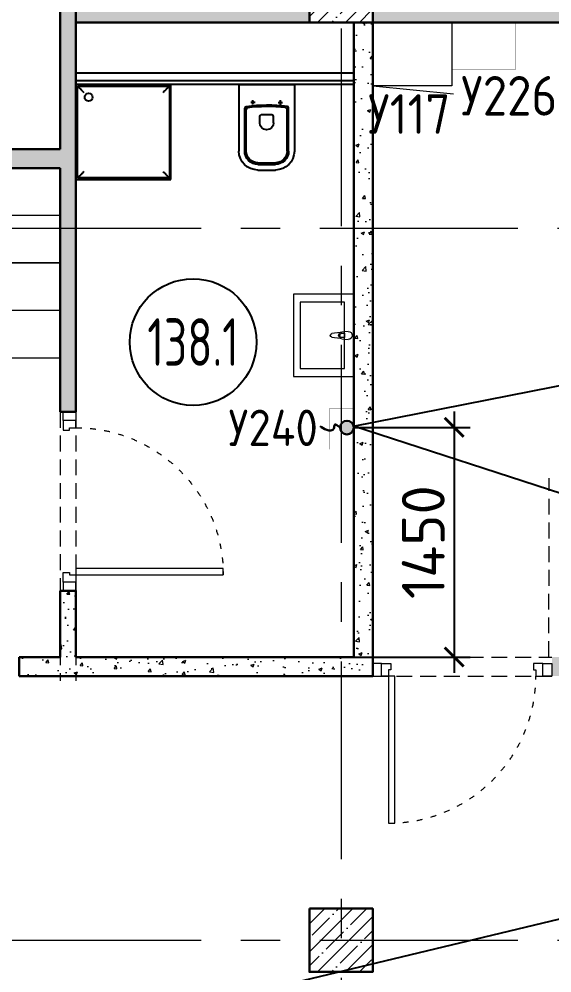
# Model space of a CAD drawing. Header units: millimetres. Extents: x -8417289 to 9420486, y 0 to 166066.
# Drawn here: x -208267 to -204902, y 94394 to 100422 of the extents above; entities that cross this region are included whole.
import ezdxf
from ezdxf import colors
from ezdxf.entities.mleader import LeaderData, LeaderLine
from ezdxf.enums import TextEntityAlignment as Align
from ezdxf.math import Vec2, Vec3

# ---------------------------------------------------------------- set-up
doc = ezdxf.new("R2010")
doc.units = ezdxf.units.MM
doc.header["$MEASUREMENT"] = 0
doc.header["$PDMODE"] = 3
doc.header["$PDSIZE"] = -4
for name, pattern in [('ACAD_ISO03W100', [30, 12, -18]), ('ADSK_Штриховая_ш2 п1', [3, 2, -1]), ('CENTER', [2, 1.25, -0.25, 0.25, -0.25])]:
    doc.linetypes.add(name, pattern=pattern)
doc.layers.get('0').update_dxf_attribs({"color": 250, "lineweight": 9})
doc.layers.get('Defpoints').update_dxf_attribs({"color": 6})
for name, color, linetype, lineweight in [('_АР ТЕКСТ', 250, 'Continuous', 25), ('АР_Двери', 175, 'Continuous', 18), ('АР_Колонны', 250, 'Continuous', 30), ('АР_Колонны Штрих', 250, 'Continuous', 5), ('АР_Маркер экспликации', 239, 'Continuous', 13), ('АР_Номер помещения', 1, 'Continuous', 25), ('АР_Оси', 195, 'Continuous', 9), ('АР_Перегородки газоблок', 165, 'Continuous', 30), ('АР_Перегородки газоблок_Штрих', 165, 'Continuous', 5), ('АР_тонкая линия', 250, 'Continuous', 0), ('ТХ_мебель передв', 250, 'Continuous', 13), ('ТХ_ОСНОВНОЙ', 103, 'Continuous', 25)]:
    doc.layers.add(name, color=color, linetype=linetype, lineweight=lineweight)
for name, color, linetype in [('ТХ_мебель передв_поз', 251, 'Continuous'), ('ТХ_обор_бытовое', 14, 'Continuous'), ('ТХ_обор_бытовое_поз', 14, 'Continuous'), ('ТХ_привязки ЭО', 96, 'Continuous'), ('ТХ_привязки_ЭО', 96, 'Continuous'), ('ТХ_розетки ЭО', 86, 'Continuous'), ('ТХ_сантехника', 253, 'Continuous')]:
    doc.layers.add(name, color=color, linetype=linetype)
doc.styles.add('ISOCPEUR', font='isocpeur.TTF')
doc.styles.add('ISOCPEUR_1', font='isocpeur.TTF', dxfattribs={"width": 0.9, "height": 250})
doc.dimstyles.new('R_100', dxfattribs={"dimtxt": 270, "dimasz": 120, "dimexe": 100, "dimexo": 0, "dimgap": 60, "dimtad": 1, "dimdec": 0, "dimrnd": 50, "dimzin": 0, "dimdsep": 46, "dimtxsty": 'ISOCPEUR', "dimblk": 'ARCHTICK', "dimcen": 0, "dimdle": 100, "dimclrd": 256, "dimclre": 256, "dimclrt": 256, "dimadec": 0, "dimazin": 0, "dimtfac": 2, "dimtdec": 0, "dimtofl": 0, "dimtmove": 1, "dimatfit": 3, "dimfxl": 1, "dimtvp": 3, "dimtolj": 1, "dimtzin": 0, "dimarcsym": 0})
pattern_1 = [(50, (0, 0), (215.17805, -18.82564), [22.5, -247.5]), (355, (0, 0), (-41.6254, 225.65764), [18, -198]), (100.45144, (17.93, -1.57), (173.55265, 206.832), [19.12206, -210.34263]), (46.1842, (0, 60), (320.1724, -49.65578), [33.75, -371.25]), (96.63564, (26.68, 55.86), (280.3986, 292.2356), [28.6831, -315.51413]), (351.18416, (0, 60), (280.3986, 292.2356), [27, -297]), (21, (30, 45), (179.07212, -120.78567), [22.5, -247.5]), (326, (30, 45), (72.9946, 217.54501), [18, -198]), (71.45144, (44.92, 34.93), (252.06671, 96.75935), [19.12206, -210.34263]), (37.5, (0, 0), (3.647957, 99.868156), [0, -195.6, 0, -201, 0, -198.75]), (7.5, (0, 0), (78.92086, 118.323514), [0, -114.6, 0, -191.1, 0, -75.75]), (327.5, (-66.9, 0), (160.14673, -6.766462), [0, -75, 0, -234, 0, -310.5]), (317.5, (-96.9, 0), (174.95585, 30.031495), [0, -97.5, 0, -155.4, 0, -220.5])]

# ---------------------------------------------------------------- blocks, each defined once
blk = doc.blocks.new('*U1001')
blk.add_lwpolyline([(100, 80), (100, 1010), (140, 1010), (140, 80)], close=True)
for points in [[(0, 0), (0, 80), (55, 80), (55, 0), (0, 0)], [(55, 80), (55, 0), (115, 0), (115, 40), (100, 40), (100, 80), (55, 80)], [(1075, 80), (1075, 0), (1015, 0), (1015, 40), (1030, 40), (1030, 80), (1075, 80)], [(1130, 0), (1130, 80), (1075, 80), (1075, 0), (1130, 0)]]:
    blk.add_lwpolyline(points)
at = {"linetype": 'ACAD_ISO03W100', "ltscale": 3}
blk.add_arc((100, 80), 930, 0, 90, dxfattribs=at)
blk = doc.blocks.new('*U1018')
blk.add_lwpolyline([(-100, 80), (-100, 1010), (-140, 1010), (-140, 80)], close=True)
for points in [[(-1130, 0), (-1130, 80), (-1075, 80), (-1075, 0), (-1130, 0)], [(-1075, 80), (-1075, 0), (-1015, 0), (-1015, 40), (-1030, 40), (-1030, 80), (-1075, 80)], [(-55, 80), (-55, 0), (-115, 0), (-115, 40), (-100, 40), (-100, 80), (-55, 80)], [(0, 0), (0, 80), (-55, 80), (-55, 0), (0, 0)]]:
    blk.add_lwpolyline(points)
at = {"linetype": 'ACAD_ISO03W100', "ltscale": 3}
blk.add_arc((-100, 80), 930, 90, 180, dxfattribs=at)
blk = doc.blocks.new('Из_буфера30949')
for p, q in [((-600, 0), (-600, 600)), ((-600, 600), (0, 600)), ((-590, 590), (-590, 10)), ((-10, 590), (-590, 590)), ((-10, 10), (-10, 590)), ((0, 600), (0, 0)), ((0, 0), (-600, 0)), ((-590, 10), (-10, 10))]:
    blk.add_line(p, q)
for start, end in [(90, 270), (270, 90)]:
    blk.add_arc((-80, 80), 25, start, end)
for points, knots in [([(-550, 550), (-553.5, 553.6), (-558.7, 558.7), (-565.4, 565.3), (-569.3, 569.3), (-572.2, 572.2), (-575.1, 575.1), (-577.7, 577.7), (-580.1, 580.1), (-582.3, 582.3), (-584.7, 584.7), (-587.1, 587.1), (-589.3, 589.3), (-590, 590), (-590, 590)], [0, 0, 0, 0, 0.166667, 0.25, 0.333333, 0.375, 0.416667, 0.5, 0.541667, 0.583333, 0.666667, 0.75, 0.833333, 1, 1, 1, 1]), ([(-50, 550), (-46.4, 553.5), (-41.3, 558.7), (-34.7, 565.4), (-30.7, 569.3), (-27.8, 572.2), (-24.9, 575.1), (-22.3, 577.7), (-19.9, 580.1), (-17.7, 582.3), (-15.3, 584.7), (-12.9, 587.1), (-10.7, 589.3), (-10, 590), (-10, 590)], [0, 0, 0, 0, 0.166667, 0.25, 0.333333, 0.375, 0.416667, 0.5, 0.541667, 0.583333, 0.666667, 0.75, 0.833333, 1, 1, 1, 1]), ([(-550, 50), (-553.6, 46.5), (-558.7, 41.3), (-565.3, 34.6), (-569.3, 30.7), (-572.2, 27.8), (-575.1, 24.9), (-577.7, 22.3), (-580.1, 19.9), (-582.3, 17.7), (-584.7, 15.3), (-587.1, 12.9), (-589.3, 10.7), (-590, 10), (-590, 10)], [0, 0, 0, 0, 0.166667, 0.25, 0.333333, 0.375, 0.416667, 0.5, 0.541667, 0.583333, 0.666667, 0.75, 0.833333, 1, 1, 1, 1]), ([(-10, 10), (-10, 10), (-10.7, 10.7), (-12.9, 12.9), (-15.3, 15.3), (-17.7, 17.7), (-19.9, 19.9), (-22.3, 22.3), (-24.9, 24.9), (-27.8, 27.8), (-30.7, 30.7), (-34.6, 34.7), (-41.3, 41.3), (-46.5, 46.4), (-50, 50)], [-1, -1, -1, -1, -0.833333, -0.75, -0.666667, -0.583333, -0.541667, -0.5, -0.416667, -0.375, -0.333333, -0.25, -0.166667, 0, 0, 0, 0])]:
    blk.add_open_spline(points, degree=3, knots=knots)
blk = doc.blocks.new('унитаз поликлиники')
for p, q in [((0, 175), (0, -175)), ((0, 175), (420, 175)), ((420, 138.7), (149.6, 138.7)), ((420, 129), (156.8, 128.7)), ((125.6, 86.7), (99.5, 86.7)), ((112.4, 73.1), (112.4, 100.2)), ((191.9, -33.7), (191.9, 33.7)), ((242.4, 43.7), (201.9, 43.7)), ((494, 57.1), (494, -57.1)), ((504, 55), (504, -55)), ((540, 55), (540, -55)), ((242.4, -43.7), (201.9, -43.7)), ((125.5, -86.5), (99.4, -86.5)), ((112.3, -73), (112.3, -100.1)), ((0, -175), (420, -175)), ((420, -139), (147.9, -138.7)), ((420, -129), (155.2, -128.7))]:
    blk.add_line(p, q)
for centre, radius, start, end in [((420, 55), 120, 0, 90), ((420.5, 55.2), 83.5, 359.86187, 90.33349), ((420, 55), 74, 0, 90), ((242.4, 0), 43.7, 270, 90), ((420, -55), 120, 270, 0), ((420, -55), 84, 270, 0), ((420, -55), 74, 270, 358.40182)]:
    blk.add_arc(centre, radius, start, end)
at = {"extrusion": (0, 0, -1)}
for centre, major_axis, ratio, start_param, end_param in [((1158.1, 0), (-731, -726.4), 0.993775, 0.659849, 0.910919), ((984.1, 0), (-23.4, -941.4), 0.89728, 1.422258, 1.677847), ((149.5, 127.3), (-5.6, -10.5), 0.821373, 1.269211, 2.570669), ((154.4, 119.8), (-5.61, -7.72), 0.798093, 1.232924, 2.686723), ((112.4, 86.8), (3.55, 3.55), 1, 5.504025, 11.78721), ((201.9, -33.5), (4.12, -9.49), 0.964797, 0.42926, 1.943413), ((155.2, -117.5), (5.3, -10.4), 0.842984, 0.549902, 1.8819), ((147.9, -127.5), (5.4, -10.4), 0.836443, 0.56114, 1.877577)]:
    blk.add_ellipse(centre, major_axis=major_axis, ratio=ratio, start_param=start_param, end_param=end_param, dxfattribs=at)
for centre, major_axis, ratio, start_param, end_param in [((201.9, 33.5), (4.12, 9.49), 0.964797, 0.42926, 1.943413), ((112.3, -86.6), (3.54, -3.55), 1, 5.504025, 11.78721)]:
    blk.add_ellipse(centre, major_axis=major_axis, ratio=ratio, start_param=start_param, end_param=end_param)
blk = doc.blocks.new('_DotSmall')
at = {"color": 0, "linetype": 'ByBlock', "const_width": 0.5}
blk.add_lwpolyline([(-0.0625, 0, 1), (0.0625, 0, 1)], format="xyb", close=True, dxfattribs=at)
blk = doc.blocks.new('*U1214')
at = {"layer": 'АР_Номер помещения', "color": 7}
blk.add_circle((-7173.5, -4284.1), 400, dxfattribs=at)
at = {"color": 7, "style": 'ISOCPEUR', "width": 0.7, "flags": 1}
blk.add_attdef('КАТЕГОРИЯ', (-499.2, -2092.2), '', height=250, dxfattribs=at)
at = {"layer": 'АР_Номер помещения', "color": 7, "style": 'ISOCPEUR', "width": 0.7}
blk.add_attdef('НОМЕР_ПОМЕЩЕНИЯ', text='', height=300, dxfattribs=at).set_placement((-7173.5, -4284.1), align=Align.MIDDLE_CENTER)
blk = doc.blocks.new('Из_буфера27431')
at = {"linetype": 'Continuous', "lineweight": 5}
for p, q in [((-138.5, 11.1), (-85.6, 17.7)), ((-138.5, 11.1), (-85.6, 17.7)), ((-76.1, 21), (-34.1, 25)), ((-76.1, 21), (-34.1, 25)), ((-59, 13.6), (-73.9, 13.6)), ((-59, 13.6), (-73.9, 13.6)), ((-59, -13.6), (-59, 13.6)), ((-59, -13.6), (-59, 13.6)), ((-85.6, -17.7), (-138.5, -11.1)), ((-85.6, -17.7), (-138.5, -11.1)), ((-34.1, -25), (-76.1, -21)), ((-34.1, -25), (-76.1, -21)), ((-73.9, -13.6), (-59, -13.6)), ((-73.9, -13.6), (-59, -13.6))]:
    blk.add_line(p, q, dxfattribs=at)
for points in [[(0, -260), (-380, -260), (-380, 260), (0, 260)], [(-59, -210), (-339.1, -210), (-339.1, 210), (-59, 210)], [(-59, -210), (-339.1, -210), (-339.1, 210), (-59, 210)]]:
    blk.add_lwpolyline(points, close=True, dxfattribs=at)
for centre, radius, start, end in [((-137.1, 0), 11.2, 97.13892, 262.86108), ((-137.1, 0), 11.2, 97.13892, 262.86108), ((-74.2, 0), 21.1, 122.77103, 237.22897), ((-74.2, 0), 21.1, 122.77103, 237.22897), ((-73.9, 0), 13.6, 90, 270), ((-73.9, 0), 13.6, 90, 270), ((-74.2, 0), 21.1, 95.16961, 122.77103), ((-74.2, 0), 21.1, 95.16961, 122.77103), ((-34.1, 0), 25, 270, 90), ((-34.1, 0), 25, 270, 90), ((-74.2, 0), 21.1, 237.22897, 264.83039), ((-74.2, 0), 21.1, 237.22897, 264.83039)]:
    blk.add_arc(centre, radius, start, end, dxfattribs=at)
blk = doc.blocks.new('шкаф 600х500')
at = {"linetype": 'ByBlock'}
blk.add_line((861813.8, -547842.5), (861813.8, -548342.5), dxfattribs=at)
blk.add_lwpolyline([(861513.8, -548342.5), (862113.8, -548342.5), (862113.8, -547842.5), (861513.8, -547842.5)], close=True, dxfattribs=at)
blk = doc.blocks.new('У240')
at = {"layer": 'ТХ_обор_бытовое', "lineweight": 0, "ltscale": 100, "transparency": 33554687, "const_width": 2}
blk.add_lwpolyline([(259065, 2931.5), (259065, 3191.5), (259215, 3191.5), (259215, 2931.5)], close=True, dxfattribs=at)
blk = doc.blocks.new('Шкаф для ПУИ 500х400')
blk.add_line((400, 0), (450, -510))
blk.add_lwpolyline([(400, -500), (400, 0), (0, 0), (0, -500)], close=True)
blk = doc.blocks.new('У226')
at = {"ltscale": 0.1, "const_width": 2}
blk.add_lwpolyline([(291837.1, -218416.9), (292137.1, -218416.9), (292137.1, -218816.9), (291837.1, -218816.9)], close=True, dxfattribs=at)
blk = doc.blocks.new('_None')
blk = doc.blocks.new('A$Cac6d02b9')
at = {"lineweight": 30}
h = blk.add_hatch(color=256, dxfattribs=at)
edge = h.paths.add_edge_path()
edge.add_arc((43.1, 43.1), 43.1, 0, 360)
blk.add_circle((43.1, 43.1), 43.1, dxfattribs=at)
blk.add_spline([(33.3, 212.6), (58.3, 170.6), (49.2, 125.1), (25.4, 120.5), (43.1, 86.2)], degree=3, dxfattribs=at)
blk = doc.blocks.new('_ArchTick')
at = {"color": 0, "linetype": 'ByBlock', "const_width": 0.15}
blk.add_lwpolyline([(-0.5, -0.5), (0.5, 0.5)], dxfattribs=at)
blk = doc.blocks.new('*D2802')
at = {"layer": 'Defpoints', "color": 0, "linetype": 'ByBlock', "lineweight": 13, "ltscale": 500, "transparency": 16777216}
for p in [(-206153.9, 97841.9), (-206153.9, 96390.7), (-205519.6, 96390.7)]:
    blk.add_point(p, dxfattribs=at)
at = {"layer": 'ТХ_привязки_ЭО', "linetype": 'ByBlock', "lineweight": -2, "ltscale": 500, "transparency": 16777216}
for p, q in [((-205519.6, 97941.9), (-205519.6, 96290.7)), ((-206153.9, 97841.9), (-205419.6, 97841.9)), ((-206153.9, 96390.7), (-205419.6, 96390.7))]:
    blk.add_line(p, q, dxfattribs=at)
at = {"layer": 'ТХ_привязки_ЭО', "linetype": 'ByBlock', "lineweight": -2, "ltscale": 500, "transparency": 16777216, "xscale": 120, "yscale": 120, "zscale": 120}
for p, rotation in [((-205519.6, 97841.9), 90), ((-205519.6, 96390.7), 270)]:
    blk.add_blockref('_ArchTick', p, dxfattribs=dict(at, rotation=rotation))
at = {"layer": 'ТХ_привязки_ЭО', "linetype": 'ByBlock', "lineweight": 13, "ltscale": 500, "transparency": 16777216, "insert": (-205714.6, 97116.3), "char_height": 270, "attachment_point": 5, "rotation": 90, "style": 'ISOCPEUR'}
blk.add_mtext('\\A1;1450', dxfattribs=at)

msp = doc.modelspace()

# ---------------------------------------------------------------- hatches: boundary and pattern name
at = {"layer": 'АР_Колонны Штрих', "ltscale": 100}
h = msp.add_hatch(dxfattribs=at)
h.set_pattern_fill('ANSI35', color=256, scale=500)
h.set_pattern_definition([(45, (-1163486.01, 140672.16), (-88.388348, 88.388348), []), (45, (-1163397.63, 140672.16), (-88.388348, 88.388348), [156.25, -31.25, 0, -31.25])])
h.paths.add_polyline_path([(-206033.9, 100800.7), (-206433.9, 100800.7), (-206433.9, 100400.7), (-206033.9, 100400.7)])
h = msp.add_hatch(dxfattribs=at)
h.set_pattern_fill('ANSI35', color=256, scale=500)
h.set_pattern_definition([(45, (-1163486.01, 134672.16), (-88.388348, 88.388348), []), (45, (-1163397.63, 134672.16), (-88.388348, 88.388348), [156.25, -31.25, 0, -31.25])])
h.paths.add_polyline_path([(-206033.9, 94800.7), (-206433.9, 94800.7), (-206433.9, 94400.7), (-206033.9, 94400.7)])
at = {"layer": 'АР_Перегородки газоблок_Штрих', "ltscale": 100}
h = msp.add_hatch(dxfattribs=at)
h.set_pattern_fill('AR-CONC', color=256, scale=30)
h.set_pattern_definition(pattern_1)
h.paths.add_polyline_path([(-207907.7, 101599), (-208007.6, 101599), (-208007.7, 101492.4), (-208110, 101492.4), (-208110, 101372.4), (-208007.7, 101372.4), (-208007.7, 99600.7), (-211914, 99600.7), (-211914, 99480.7), (-208007.5, 99480.7), (-208007.6, 97939.7), (-207907.6, 97939.7), (-207907.7, 100400.7), (-206433.9, 100400.7), (-206433.9, 100500.7), (-207907.7, 100500.7)])
h = msp.add_hatch(dxfattribs=at)
h.set_pattern_fill('AR-CONC', color=256, scale=30)
h.set_pattern_definition(pattern_1)
h.paths.add_polyline_path([(-200433.9, 100500.7), (-203233.8, 100500.7), (-203233.9, 99100.7), (-203148.1, 99100.7), (-203148.1, 100400.7), (-200433.9, 100400.7)])
h.paths.add_polyline_path([(-203233.8, 100500.7), (-206033.9, 100500.7), (-206033.9, 100400.7), (-203268.1, 100400.7), (-203268, 99800.7), (-203268, 99100.7), (-203233.9, 99100.7)])
h.paths.add_polyline_path([(-203148.1, 99100.7), (-203268.1, 99100.7), (-203268, 96390.7), (-204900.9, 96390.7), (-204900.9, 96270.7), (-203064, 96270.7), (-203064, 96350.7), (-203063.9, 96390.7), (-203148, 96390.7)])
h = msp.add_hatch(dxfattribs=at)
h.set_pattern_fill('AR-CONC', color=256, scale=30)
h.set_pattern_definition(pattern_1)
h.paths.add_polyline_path([(-206033.9, 100400.7), (-206153.9, 100400.7), (-206033.9, 100400.7), (-206033.9, 100400.7), (-206153.9, 100400.7), (-206152.2, 96390.7), (-207889.4, 96390.7), (-207907.7, 96352.1), (-207907.7, 96809.5), (-208007.7, 96809.5), (-208007.7, 96390.7), (-208265.4, 96390.7), (-208265.4, 96270.7), (-206033.9, 96270.7)])

# ---------------------------------------------------------------- linework, layer by layer
at = {"layer": 'АР_Колонны', "ltscale": 100}
for points in [[(-206433.9, 100800.7), (-206033.9, 100800.7), (-206033.9, 100400.7), (-206433.9, 100400.7)], [(-206433.9, 94800.7), (-206033.9, 94800.7), (-206033.9, 94400.7), (-206433.9, 94400.7)]]:
    msp.add_lwpolyline(points, close=True, dxfattribs=at)
at = {"layer": 'АР_Оси', "linetype": 'CENTER', "ltscale": 1000}
for p, q in [((-206233.9, 134363.2), (-206233.9, 78630.8)), ((-224367.6, 99100.7), (-141189.2, 99100.7)), ((-224367.6, 94600.7), (-141189.2, 94600.7))]:
    msp.add_line(p, q, dxfattribs=at)
at = {"layer": 'АР_Перегородки газоблок', "ltscale": 100}
for points in [[(-208007.7, 99600.7), (-208007.7, 101372.4)], [(-207907.7, 99452.4), (-207907.7, 101372.4)], [(-206433.9, 100400.7), (-207907.7, 100400.7)], [(-206153.9, 96390.7), (-206153.9, 100400.7)], [(-206033.9, 100400.7), (-206033.9, 96270.7)], [(-206033.9, 100400.7), (-203268.1, 100400.7)], [(-211914, 99600.7), (-208007.7, 99600.7)], [(-211914, 99480.7), (-208007.7, 99480.7)], [(-208007.6, 97939.7), (-208007.6, 99480.7)], [(-207907.6, 97939.7), (-207907.6, 99480.7)], [(-207907.6, 97939.7), (-208007.6, 97939.7)], [(-208007.7, 96390.7), (-208007.7, 96809.7)], [(-208007.7, 96809.7), (-207907.7, 96809.7), (-207907.7, 96390.7), (-206153.9, 96390.7)], [(-208265.4, 96270.7), (-208265.4, 96390.7)], [(-208265.4, 96390.7), (-208007.7, 96390.7)], [(-208265.4, 96270.7), (-206033.9, 96270.7)]]:
    msp.add_lwpolyline(points, dxfattribs=at)
at = {"layer": 'АР_Перегородки газоблок', "color": 0, "lineweight": 25, "ltscale": 100}
for points in [[(-207907.7, 100083), (-206153.9, 100083)], [(-207907.7, 100033), (-206153.9, 100033)], [(-206153.9, 100008), (-207907.7, 100008)]]:
    msp.add_lwpolyline(points, dxfattribs=at)
at = {"layer": 'АР_тонкая линия', "linetype": 'ADSK_Штриховая_ш2 п1', "ltscale": 50}
for p, q in [((-204920.9, 96390.6), (-204920.6, 97520.6)), ((-206034, 96390.7), (-204903.9, 96390.5)), ((-206033.9, 96270.7), (-204903.9, 96270.2))]:
    msp.add_line(p, q, dxfattribs=at)
for points in [[(-208007.6, 97939.7), (-208007.6, 96239.7)], [(-207907.7, 97939.5), (-207907.7, 96239.5)]]:
    msp.add_lwpolyline(points, dxfattribs=at)

# ---------------------------------------------------------------- block references
at = {"layer": 'АР_Двери', "xscale": -1, "rotation": 270}
msp.add_blockref('*U1001', (-207987.7, 96809.5), dxfattribs=at)
at = {"layer": 'АР_Двери', "rotation": 180}
msp.add_blockref('*U1018', (-206033.9, 96350.7), dxfattribs=at)
at = {"layer": 'АР_Маркер экспликации'}
ref = msp.add_blockref('*U1214', (-199994.6, 102665.1), dxfattribs=at)
ref.add_attrib('НОМЕР_ПОМЕЩЕНИЯ', '138.1', dxfattribs={"layer": 'АР_Номер помещения', "color": 7, "height": 300, "style": 'ISOCPEUR', "width": 0.7}).set_placement((-207168.1, 98381), align=Align.MIDDLE_CENTER)
at = {"layer": 'ТХ_мебель передв', "xscale": -1, "rotation": 90}
msp.add_blockref('Шкаф для ПУИ 500х400', (-206033.9, 100400.6), dxfattribs=at)
at = {"layer": 'ТХ_мебель передв'}
for name, p, rotation in [('У226', (-423950.8, -191736.6), 90), ('шкаф 600х500', (339834.9, 960994.5), 269.9999999999999), ('шкаф 600х500', (339834.9, 960394.5), 269.9999999999999)]:
    msp.add_blockref(name, p, dxfattribs=dict(at, rotation=rotation))
at = {"layer": 'ТХ_ОСНОВНОЙ', "xscale": -1}
msp.add_blockref('У240', (52911.1, 94771.6), dxfattribs=at)
at = {"layer": 'ТХ_розетки ЭО', "color": 1, "lineweight": 60, "ltscale": 100, "xscale": -1, "rotation": 90}
msp.add_blockref('A$Cac6d02b9', (-206153.9, 97883.8), dxfattribs=at)
at = {"layer": 'ТХ_сантехника', "ltscale": 75, "xscale": -1, "rotation": 270}
msp.add_blockref('Из_буфера30949', (-207907.7, 100008), dxfattribs=at)
at = {"layer": 'ТХ_сантехника', "xscale": -1, "rotation": 89.99999999999993}
msp.add_blockref('унитаз поликлиники', (-206703.7, 100008), dxfattribs=at)
at = {"layer": 'ТХ_сантехника', "ltscale": 100, "xscale": -1, "rotation": 180}
msp.add_blockref('Из_буфера27431', (-206153.9, 98423.1), dxfattribs=at)

# ---------------------------------------------------------------- texts
at = {"layer": 'ТХ_мебель передв_поз', "lineweight": 0, "ltscale": 100, "transparency": 33554687, "style": 'ISOCPEUR_1', "width": 0.9}
for s, p in [('У226', (-205475.9, 99812.1)), ('У117', (-206063.4, 99697.1, 0.6))]:
    msp.add_text(s, height=250, dxfattribs=at).set_placement(p)
at = {"layer": 'ТХ_обор_бытовое_поз', "style": 'ISOCPEUR_1', "width": 0.9}
msp.add_text('У240', height=230, dxfattribs=at).set_placement((-206944.9, 97724))

# ---------------------------------------------------------------- dimensions: what is measured, and where the dimension line sits
at = {"layer": 'ТХ_привязки_ЭО', "linetype": 'ByBlock', "lineweight": 13, "ltscale": 500}
dim = msp.add_linear_dim(base=(-205519.6, 96390.7), p1=(-206153.9, 97841.9), p2=(-206153.9, 96390.7), angle=90, dimstyle='R_100', override={"dimpost": '\\X'}, dxfattribs=at)
dim.commit()
dim.dimension.update_dxf_attribs({"geometry": '*D2802', "text_midpoint": (-205714.6, 97116.3)})

# ---------------------------------------------------------------- leaders
at = {"layer": '_АР ТЕКСТ'}
ml = msp.add_multileader_mtext('Standard', dxfattribs=at)
ml.set_content('{\\W0.8;-2,550}', color=256, style='ISOCPEUR')
ml.set_leader_properties(color=256, linetype='Continuous', lineweight=-1)
ml.set_arrow_properties(name='DOTSMALL')
ml.build(insert=Vec2(0, 0))
ml.multileader.update_dxf_attribs({"has_text_frame": 1, "text_left_attachment_type": 4, "text_right_attachment_type": 4, "dogleg_length": 100, "arrow_head_size": 180})
ctx = ml.context
ctx.base_point, ctx.char_height, ctx.arrow_head_size, ctx.landing_gap_size, ctx.plane_origin = Vec3(-302775.8, 123943.3, -2), 250, 180, 50, Vec3(-302295.5, 121699.2, -2)
ctx.left_attachment, ctx.right_attachment = 4, 4
notes = []
notes.append((ctx, [(0, (0, 0, 0), (0, 0), (1, 0), 1, [])]))
ctx.mtext.insert, ctx.mtext.width, ctx.mtext.defined_height, ctx.mtext.line_spacing_style, ctx.mtext.flow_direction = Vec3(-302725.8, 124276.6, -2), 801.086, 330.7, 2, 5
ml = msp.add_multileader_mtext('Standard', dxfattribs=at)
ml.set_content('{\\W0.8;-2,550}', color=256, style='ISOCPEUR')
ml.set_leader_properties(color=256, linetype='Continuous', lineweight=-1)
ml.set_arrow_properties(name='DOTSMALL')
ml.build(insert=Vec2(0, 0))
ml.multileader.update_dxf_attribs({"has_text_frame": 1, "text_left_attachment_type": 4, "text_right_attachment_type": 4, "dogleg_length": 100, "arrow_head_size": 180})
ctx = ml.context
ctx.base_point, ctx.char_height, ctx.arrow_head_size, ctx.landing_gap_size, ctx.plane_origin = Vec3(-314736, 120073.3, -2), 250, 180, 50, Vec3(-314255.7, 117829.3, -2)
ctx.left_attachment, ctx.right_attachment = 4, 4
notes.append((ctx, [(0, (0, 0, 0), (0, 0), (1, 0), 1, [])]))
ctx.mtext.insert, ctx.mtext.width, ctx.mtext.defined_height, ctx.mtext.line_spacing_style, ctx.mtext.flow_direction = Vec3(-314686, 120406.6, -2), 801.086, 330.7, 2, 5
at = {"layer": 'ТХ_привязки ЭО'}
ml = msp.add_multileader_mtext('Standard', dxfattribs=at)
ml.set_content('\\A1;{\\fArial|b0|i0|c204|p34;Кабель из стены на Н-1200 \\A0;мм от УЧП\\A1; (\\fArial|b0|i0|c0|p34;L-1\\fArial|b0|i0|c204|p34;,0м)\\Pдля подкл. электросушителя для рук \\A0;(поз. У240):\\P- 1,0 кВт/220В/1Ф}', color=256, style='ISOCPEUR')
ml.set_leader_properties()
ml.set_arrow_properties(name='NONE')
ml.build(insert=Vec2(0, 0))
ml.multileader.update_dxf_attribs({"text_left_attachment_type": 6, "text_right_attachment_type": 6, "dogleg_length": 0.36})
ctx = ml.context
ctx.base_point, ctx.char_height, ctx.landing_gap_size, ctx.plane_origin = Vec3(-184426.6, 102140.8, 196.8), 200, 0, Vec3(-208774.4, 93885.1, 196.8)
ctx.left_attachment, ctx.right_attachment = 6, 6
notes.append((ctx, [(0, (1, 1, 0), (-184427, 102140.8, 196.8), (1, 0), 0.36, [(0, [(-203268.1, 96909.5, 196.8), (-206154.9, 97849.8, 196.8)], 0, [])])]))
ctx.mtext.insert, ctx.mtext.width, ctx.mtext.flow_direction = Vec3(-184426.6, 102380.8, 196.8), 6437.978, 5
ml = msp.add_multileader_mtext('Standard', dxfattribs=at)
ml.set_content('{\\fArial|b0|i0|c204|p34;Блок розеток на \\fArial|b0|i0|c0|p34;H-1800\\fArial|b0|i0|c204|p34;мм от УЧП\\Pдля подкл.:\\P- 2х0.5кВт/220В/1Ф - доп. оборуд-е}', color=256, style='ISOCPEUR')
ml.set_leader_properties()
ml.set_arrow_properties(name='NONE')
ml.build(insert=Vec2(0, 0))
ml.multileader.update_dxf_attribs({"text_left_attachment_type": 6, "text_right_attachment_type": 6, "dogleg_length": 0.36})
ctx = ml.context
ctx.base_point, ctx.char_height, ctx.plane_origin = Vec3(-184432.6, 99636.2, -0.6), 200, Vec3(-186013.5, 89415.5, -0.6)
ctx.left_attachment, ctx.right_attachment = 6, 6
notes.append((ctx, [(0, (1, 1, 0), (-184433, 99636.2, -0.6), (1, 0), 0.36, [(0, [(-209243.8, 93683.2, -0.6)], 0, [])])]))
ctx.mtext.insert, ctx.mtext.width, ctx.mtext.flow_direction = Vec3(-184430.6, 99895, -0.6), 4801.524, 5
for ctx, leaders in notes:
    for number, flags, end, landing, length, lines in leaders:
        leader = LeaderData()
        leader.index, (leader.has_last_leader_line, leader.has_dogleg_vector, leader.attachment_direction) = number, flags
        leader.last_leader_point, leader.dogleg_vector, leader.dogleg_length = Vec3(end), Vec3(landing), length
        for number, points, colour, breaks in lines:
            line = LeaderLine()
            line.index, line.vertices, line.color, line.breaks = number, Vec3.list(points), colors.encode_raw_color(colour), breaks
            leader.lines.append(line)
        ctx.leaders.append(leader)

doc.saveas('drawing.dxf')
